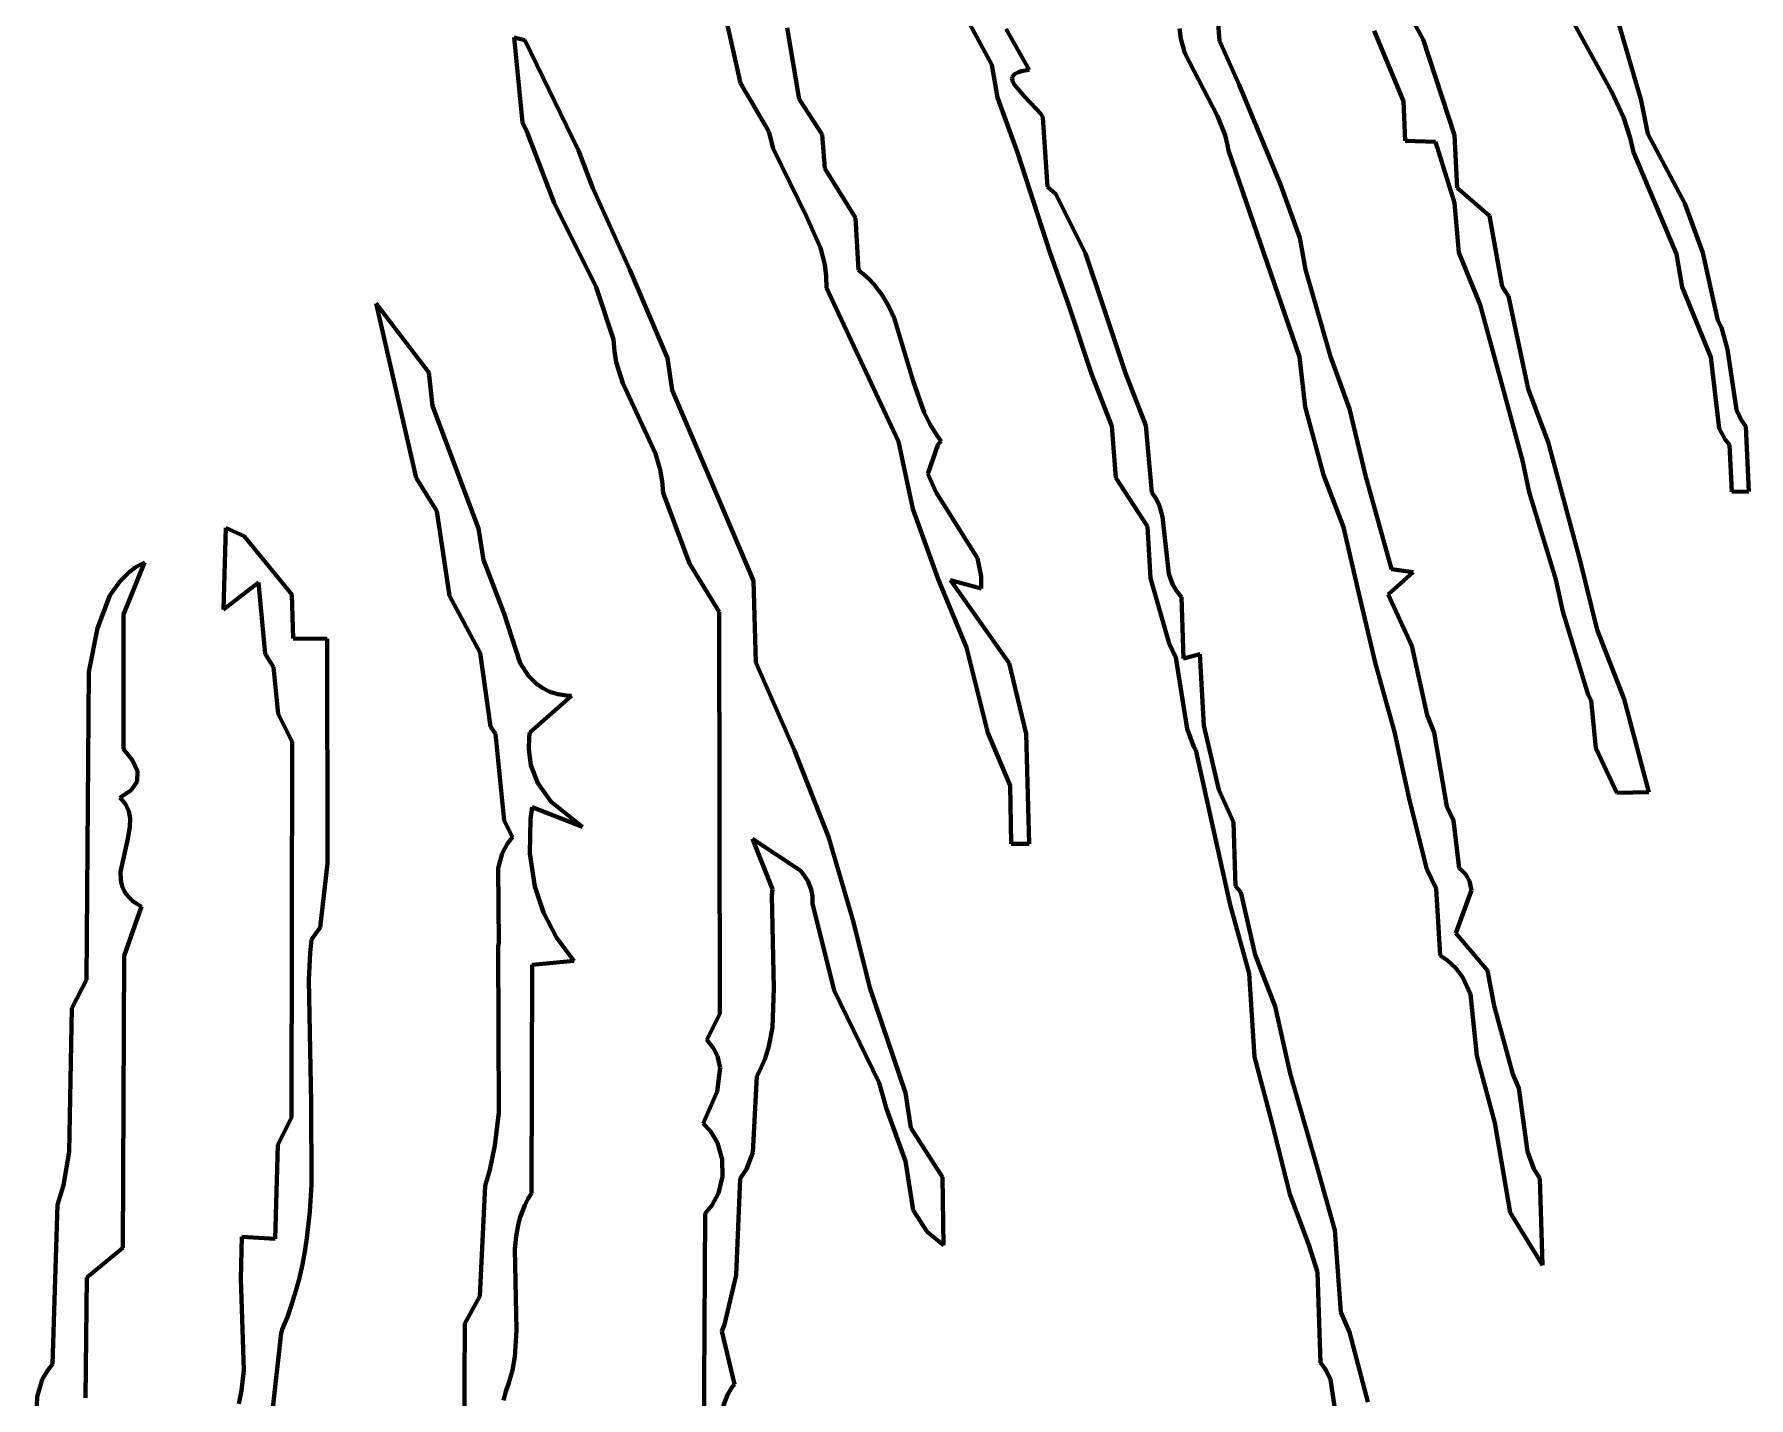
# Model space of a CAD drawing. Header units: millimetres. Extents: x 0 to 6.58, y 0 to 6.88.
# Drawn here: x 4.387 to 5.779, y 1.009 to 2.116 of the extents above; entities that cross this region are included whole.
import ezdxf

# ---------------------------------------------------------------- set-up
doc = ezdxf.new("R2010")
doc.units = ezdxf.units.MM
doc.layers.add('color#020202ff', color=7, linetype='CONTINUOUS', lineweight=100)
doc.layers.add('color#ffffffff', color=7, linetype='CONTINUOUS', lineweight=100)

msp = doc.modelspace()

# ---------------------------------------------------------------- linework, layer by layer
at = {"layer": 'color#020202ff'}
for p, q in [((5.1279, 2.1583), (5.1645, 2.0908)), ((5.6254, 2.1456), (5.6673, 2.0693)), ((4.9478, 2.1325), (4.9605, 2.076)), ((5.6915, 2.0619), (5.6708, 2.1326)), ((5.008, 2.0629), (4.9984, 2.1208)), ((5.1948, 2.0869), (5.1761, 2.1198)), ((5.3168, 2.1204), (5.3178, 2.1121)), ((5.3493, 2.1103), (5.3482, 2.1244)), ((5.4746, 2.1184), (5.4986, 2.0614)), ((5.5145, 2.1114), (5.5058, 2.1272)), ((4.7855, 2.1109), (4.7769, 2.113)), ((4.7769, 2.113), (4.7834, 2.0442)), ((4.8291, 2.0214), (4.7855, 2.1109)), ((5.3178, 2.1121), (5.3211, 2.1004)), ((5.3651, 2.0747), (5.3493, 2.1103)), ((5.5399, 2.0337), (5.5145, 2.1114)), ((5.1645, 2.0908), (5.169, 2.0644)), ((5.3211, 2.1004), (5.3476, 2.0492)), ((4.9605, 2.076), (4.9835, 2.0367)), ((5.1809, 2.08), (5.1812, 2.0812)), ((5.1813, 2.0775), (5.1809, 2.08)), ((5.1812, 2.0812), (5.1819, 2.0823)), ((5.1827, 2.0747), (5.1813, 2.0775)), ((5.1819, 2.0823), (5.1829, 2.0833)), ((5.191, 2.0653), (5.1827, 2.0747)), ((5.1829, 2.0833), (5.1844, 2.0842)), ((5.1844, 2.0842), (5.1862, 2.085)), ((5.1862, 2.085), (5.1886, 2.0858)), ((5.1886, 2.0858), (5.1914, 2.0864)), ((5.1914, 2.0864), (5.1948, 2.0869)), ((5.3986, 1.9938), (5.3651, 2.0747)), ((5.0267, 2.0342), (5.008, 2.0629)), ((5.169, 2.0644), (5.1853, 2.0198)), ((5.2045, 2.0509), (5.191, 2.0653)), ((5.4986, 2.0614), (5.5, 2.0293)), ((5.6673, 2.0693), (5.677, 2.0483)), ((5.6968, 2.0349), (5.6915, 2.0619)), ((5.2058, 2.048), (5.2045, 2.0509)), ((5.2097, 1.9918), (5.2058, 2.048)), ((5.3476, 2.0492), (5.3537, 2.0338)), ((5.677, 2.0483), (5.6826, 2.0317)), ((4.7834, 2.0442), (4.7871, 2.0368)), ((4.7871, 2.0368), (4.8091, 1.9788)), ((4.9835, 2.0367), (4.9871, 2.0229)), ((5.0288, 2.0066), (5.0267, 2.0342)), ((5.3537, 2.0338), (5.3558, 2.0256)), ((5.5421, 1.9909), (5.5399, 2.0337)), ((5.6826, 2.0317), (5.6852, 2.0201)), ((5.7269, 1.9784), (5.6968, 2.0349)), ((4.8407, 1.9908), (4.8291, 2.0214)), ((4.9871, 2.0229), (5.0141, 1.9677)), ((5.1853, 2.0198), (5.2117, 1.938)), ((5.3558, 2.0256), (5.3565, 2.0214)), ((5.3565, 2.0214), (5.414, 1.8539)), ((5.5, 2.0293), (5.5246, 2.0283)), ((5.5246, 2.0283), (5.5398, 1.9788)), ((5.6852, 2.0201), (5.72, 1.9372)), ((5.0539, 1.9666), (5.0288, 2.0066)), ((4.8706, 1.9244), (4.8407, 1.9908)), ((5.2163, 1.9858), (5.2097, 1.9918)), ((5.4143, 1.9503), (5.3986, 1.9938)), ((5.5682, 1.9683), (5.5421, 1.9909)), ((4.8091, 1.9788), (4.8433, 1.9103)), ((5.2405, 1.9378), (5.2163, 1.9858)), ((5.5398, 1.9788), (5.5435, 1.9386)), ((5.7415, 1.9382), (5.7269, 1.9784)), ((5.0141, 1.9677), (5.0253, 1.9422)), ((5.0561, 1.9242), (5.0539, 1.9666)), ((5.5787, 1.9109), (5.5682, 1.9683)), ((5.419, 1.9247), (5.4143, 1.9503)), ((5.0253, 1.9422), (5.0288, 1.9287)), ((5.2117, 1.938), (5.2266, 1.8962)), ((5.2545, 1.8958), (5.2405, 1.9378)), ((5.5435, 1.9386), (5.5608, 1.896)), ((5.72, 1.9372), (5.7247, 1.9105)), ((5.7537, 1.8833), (5.7415, 1.9382)), ((4.9011, 1.8527), (4.8706, 1.9244)), ((5.0288, 1.9287), (5.03, 1.9194)), ((5.0606, 1.9206), (5.0561, 1.9242)), ((5.0648, 1.9168), (5.0606, 1.9206)), ((5.4392, 1.8541), (5.419, 1.9247)), ((4.8433, 1.9103), (4.8575, 1.8679)), ((5.03, 1.9194), (5.0302, 1.9097)), ((5.0302, 1.9097), (5.0888, 1.785)), ((5.0686, 1.9128), (5.0648, 1.9168)), ((5.072, 1.9086), (5.0686, 1.9128)), ((5.0751, 1.9043), (5.072, 1.9086)), ((5.5837, 1.9032), (5.5787, 1.9109)), ((5.7247, 1.9105), (5.7479, 1.8536)), ((4.7075, 1.8411), (4.6648, 1.8972)), ((4.6648, 1.8972), (4.6973, 1.7557)), ((5.0806, 1.8952), (5.0751, 1.9043)), ((5.0851, 1.8856), (5.0806, 1.8952)), ((5.2266, 1.8962), (5.2456, 1.8393)), ((5.2729, 1.8405), (5.2545, 1.8958)), ((5.5608, 1.896), (5.5799, 1.8258)), ((5.5998, 1.8277), (5.5837, 1.9032)), ((5.1006, 1.834), (5.0851, 1.8856)), ((5.7565, 1.8777), (5.7537, 1.8833)), ((4.8575, 1.8679), (4.8581, 1.8585)), ((5.7615, 1.8599), (5.7565, 1.8777)), ((4.8581, 1.8585), (4.8596, 1.8495)), ((4.9051, 1.8267), (4.9011, 1.8527)), ((5.414, 1.8539), (5.4187, 1.8133)), ((5.4548, 1.8116), (5.4392, 1.8541)), ((5.7479, 1.8536), (5.7546, 1.7955)), ((5.7687, 1.8109), (5.7615, 1.8599)), ((4.7105, 1.8139), (4.7075, 1.8411)), ((4.8596, 1.8495), (4.865, 1.8324)), ((5.2456, 1.8393), (5.2618, 1.7976)), ((5.2893, 1.798), (5.2729, 1.8405)), ((4.865, 1.8324), (4.8914, 1.7753)), ((4.9353, 1.7558), (4.9051, 1.8267)), ((5.1095, 1.8086), (5.1006, 1.834)), ((5.5799, 1.8258), (5.595, 1.7696)), ((5.616, 1.7845), (5.5998, 1.8277)), ((4.7266, 1.7707), (4.7105, 1.8139)), ((5.4187, 1.8133), (5.4337, 1.7581)), ((5.4678, 1.7574), (5.4548, 1.8116)), ((5.7727, 1.8026), (5.7687, 1.8109)), ((5.1143, 1.7989), (5.1095, 1.8086)), ((5.12, 1.7898), (5.1143, 1.7989)), ((5.2618, 1.7976), (5.265, 1.7555)), ((5.2944, 1.7437), (5.2893, 1.798)), ((5.7546, 1.7955), (5.7596, 1.7866)), ((5.7763, 1.7973), (5.7727, 1.8026)), ((5.7787, 1.7446), (5.7763, 1.7973)), ((5.0888, 1.785), (5.1003, 1.7304)), ((5.1125, 1.7587), (5.121, 1.7828)), ((5.1234, 1.7854), (5.12, 1.7898)), ((5.121, 1.7828), (5.1234, 1.7854)), ((5.6418, 1.6881), (5.616, 1.7845)), ((5.7596, 1.7866), (5.763, 1.7824)), ((5.763, 1.7824), (5.765, 1.7441)), ((4.7477, 1.7145), (4.7266, 1.7707)), ((4.8914, 1.7753), (4.8953, 1.7622)), ((5.595, 1.7696), (5.6004, 1.7439)), ((4.6973, 1.7557), (4.7141, 1.7284)), ((4.8953, 1.7622), (4.8969, 1.753)), ((4.9709, 1.672), (4.9353, 1.7558)), ((5.1192, 1.7438), (5.1125, 1.7587)), ((5.265, 1.7555), (5.2907, 1.7161)), ((5.4337, 1.7581), (5.4498, 1.7154)), ((5.4889, 1.6814), (5.4678, 1.7574)), ((4.8969, 1.753), (4.8976, 1.7434)), ((4.8976, 1.7434), (4.9191, 1.6859)), ((5.1528, 1.6903), (5.1192, 1.7438)), ((5.2979, 1.7384), (5.2944, 1.7437)), ((5.6004, 1.7439), (5.6221, 1.673)), ((5.765, 1.7441), (5.7787, 1.7446)), ((4.7141, 1.7284), (4.7242, 1.6597)), ((5.1003, 1.7304), (5.1208, 1.6734)), ((5.3005, 1.7328), (5.2979, 1.7384)), ((5.303, 1.724), (5.3005, 1.7328)), ((4.5427, 1.7149), (4.541, 1.6488)), ((4.5577, 1.7081), (4.5427, 1.7149)), ((4.7518, 1.6889), (4.7477, 1.7145)), ((5.2907, 1.7161), (5.2932, 1.674)), ((5.3081, 1.6777), (5.303, 1.724)), ((5.4498, 1.7154), (5.4622, 1.6617)), ((4.5964, 1.6608), (4.5577, 1.7081)), ((4.4597, 1.6446), (4.4768, 1.6869)), ((4.4768, 1.6869), (4.4701, 1.6832)), ((4.7685, 1.646), (4.7518, 1.6889)), ((4.9191, 1.6859), (4.9432, 1.6467)), ((5.1558, 1.6754), (5.1528, 1.6903)), ((5.6558, 1.6323), (5.6418, 1.6881)), ((4.4567, 1.6715), (4.4487, 1.66)), ((4.4642, 1.6789), (4.4567, 1.6715)), ((4.4701, 1.6832), (4.4642, 1.6789)), ((4.541, 1.6488), (4.5693, 1.6707)), ((4.5693, 1.6707), (4.5746, 1.6126)), ((4.9729, 1.6057), (4.9709, 1.672)), ((5.1208, 1.6734), (5.1439, 1.6179)), ((5.1785, 1.6052), (5.131, 1.6724)), ((5.131, 1.6724), (5.1557, 1.6657)), ((5.1557, 1.6657), (5.1558, 1.6754)), ((5.2932, 1.674), (5.3084, 1.621)), ((5.3111, 1.6692), (5.3081, 1.6777)), ((5.486, 1.6609), (5.5065, 1.6791)), ((5.5065, 1.6791), (5.4889, 1.6814)), ((5.6221, 1.673), (5.6279, 1.6471)), ((4.4487, 1.66), (4.4386, 1.6334)), ((4.5975, 1.625), (4.5964, 1.6608)), ((4.7242, 1.6597), (4.7492, 1.6134)), ((5.3142, 1.6638), (5.3111, 1.6692)), ((5.3183, 1.6587), (5.3142, 1.6638)), ((5.32, 1.609), (5.3183, 1.6587)), ((5.4622, 1.6617), (5.4759, 1.6047)), ((5.5054, 1.6192), (5.486, 1.6609)), ((4.4596, 1.5353), (4.4597, 1.6446)), ((4.7816, 1.6051), (4.7685, 1.646)), ((4.9432, 1.6467), (4.9438, 1.3205)), ((5.6279, 1.6471), (5.6483, 1.5795)), ((4.4386, 1.6334), (4.4316, 1.598)), ((5.6777, 1.5758), (5.6558, 1.6323)), ((4.6251, 1.6249), (4.5975, 1.625)), ((4.6253, 1.4448), (4.6251, 1.6249)), ((5.1439, 1.6179), (5.1613, 1.5486)), ((5.3084, 1.621), (5.3137, 1.6097)), ((5.5177, 1.563), (5.5054, 1.6192)), ((4.5746, 1.6126), (4.5814, 1.6019)), ((4.5814, 1.6019), (4.5853, 1.5641)), ((4.7492, 1.6134), (4.7575, 1.5538)), ((4.7884, 1.5947), (4.7816, 1.6051)), ((5.0044, 1.5343), (4.9729, 1.6057)), ((5.1923, 1.5476), (5.1785, 1.6052)), ((5.3137, 1.6097), (5.323, 1.5517)), ((5.3333, 1.6125), (5.32, 1.609)), ((5.3366, 1.5544), (5.3333, 1.6125)), ((5.4759, 1.6047), (5.4911, 1.5494)), ((4.4316, 1.598), (4.4296, 1.3479)), ((4.7949, 1.5882), (4.7884, 1.5947)), ((4.7999, 1.5847), (4.7949, 1.5882)), ((4.7895, 1.5489), (4.8232, 1.5786)), ((4.8056, 1.5819), (4.7999, 1.5847)), ((4.8121, 1.5799), (4.8056, 1.5819)), ((4.8193, 1.5788), (4.8121, 1.5799)), ((4.8232, 1.5786), (4.8193, 1.5788)), ((5.6483, 1.5795), (5.6509, 1.5749)), ((5.6509, 1.5749), (5.6546, 1.536)), ((5.6976, 1.5003), (5.6777, 1.5758)), ((4.5853, 1.5641), (4.5966, 1.5412)), ((5.5233, 1.5488), (5.5177, 1.563)), ((4.7575, 1.5538), (4.7615, 1.5477)), ((4.7615, 1.5477), (4.7687, 1.4773)), ((4.7886, 1.535), (4.789, 1.5453)), ((4.789, 1.5453), (4.7895, 1.5489)), ((5.1613, 1.5486), (5.1794, 1.5058)), ((5.1947, 1.4583), (5.1923, 1.5476)), ((5.323, 1.5517), (5.3285, 1.5373)), ((5.3488, 1.5024), (5.3366, 1.5544)), ((5.4911, 1.5494), (5.5034, 1.4938)), ((5.5336, 1.4887), (5.5233, 1.5488)), ((4.4667, 1.5267), (4.4596, 1.5353)), ((4.5966, 1.5412), (4.596, 1.2362)), ((4.7903, 1.5222), (4.7886, 1.535)), ((5.032, 1.4641), (5.0044, 1.5343)), ((5.3285, 1.5373), (5.33, 1.5345)), ((5.33, 1.5345), (5.3455, 1.4648)), ((5.6546, 1.536), (5.6718, 1.4997)), ((4.471, 1.5173), (4.4667, 1.5267)), ((4.4708, 1.509), (4.471, 1.5173)), ((4.7959, 1.5078), (4.7903, 1.5222)), ((4.466, 1.5019), (4.4708, 1.509)), ((4.8067, 1.4926), (4.7959, 1.5078)), ((5.1794, 1.5058), (5.18, 1.4584)), ((4.4567, 1.4959), (4.466, 1.5019)), ((4.4593, 1.4933), (4.4567, 1.4959)), ((4.4613, 1.4907), (4.4593, 1.4933)), ((4.4628, 1.4879), (4.4613, 1.4907)), ((4.8323, 1.4721), (4.8067, 1.4926)), ((5.3607, 1.4761), (5.3488, 1.5024)), ((5.5034, 1.4938), (5.5175, 1.4379)), ((5.6718, 1.4997), (5.6976, 1.5003)), ((4.464, 1.485), (4.4628, 1.4879)), ((4.4647, 1.482), (4.464, 1.485)), ((4.4651, 1.479), (4.4647, 1.482)), ((4.4649, 1.4726), (4.4651, 1.479)), ((4.7687, 1.4773), (4.7754, 1.4639)), ((4.7895, 1.4507), (4.7901, 1.4787)), ((4.7901, 1.4787), (4.7913, 1.4883)), ((4.7913, 1.4883), (4.8323, 1.4721)), ((5.3623, 1.424), (5.3607, 1.4761)), ((5.539, 1.4775), (5.5336, 1.4887)), ((5.5438, 1.4386), (5.539, 1.4775)), ((4.4574, 1.4357), (4.4632, 1.4626)), ((4.4632, 1.4626), (4.4649, 1.4726)), ((4.7754, 1.4639), (4.7714, 1.4588)), ((4.9865, 1.4215), (4.9702, 1.4624)), ((4.9702, 1.4624), (5.0093, 1.4365)), ((5.0521, 1.3949), (5.032, 1.4641)), ((5.3455, 1.4648), (5.3579, 1.4089)), ((4.7671, 1.4506), (4.7639, 1.4388)), ((4.7714, 1.4588), (4.7671, 1.4506)), ((4.7935, 1.4239), (4.7895, 1.4507)), ((5.18, 1.4584), (5.1947, 1.4583)), ((4.4576, 1.4293), (4.4574, 1.4357)), ((4.6193, 1.3904), (4.6252, 1.4425)), ((4.6252, 1.4425), (4.6253, 1.4448)), ((4.7639, 1.4388), (4.7642, 1.3784)), ((5.0093, 1.4365), (5.0152, 1.4285)), ((5.5175, 1.4379), (5.5251, 1.4222)), ((5.5458, 1.4369), (5.5438, 1.4386)), ((5.549, 1.4334), (5.5458, 1.4369)), ((5.5521, 1.4281), (5.549, 1.4334)), ((4.4581, 1.4262), (4.4576, 1.4293)), ((4.459, 1.4232), (4.4581, 1.4262)), ((4.4603, 1.4203), (4.459, 1.4232)), ((4.462, 1.4175), (4.4603, 1.4203)), ((4.8006, 1.4027), (4.7935, 1.4239)), ((4.9859, 1.4164), (4.9865, 1.4215)), ((5.0152, 1.4285), (5.0179, 1.4214)), ((5.0179, 1.4214), (5.0188, 1.416)), ((5.3665, 1.4193), (5.3623, 1.424)), ((5.3781, 1.3682), (5.3665, 1.4193)), ((5.5251, 1.4222), (5.5282, 1.3679)), ((5.5411, 1.3858), (5.5537, 1.4209)), ((5.5537, 1.4209), (5.5521, 1.4281)), ((4.4603, 1.3675), (4.4744, 1.4075)), ((4.4643, 1.4148), (4.462, 1.4175)), ((4.4671, 1.4122), (4.4643, 1.4148)), ((4.4704, 1.4098), (4.4671, 1.4122)), ((4.4744, 1.4075), (4.4704, 1.4098)), ((4.9876, 1.3412), (4.9859, 1.4164)), ((5.0188, 1.416), (5.0189, 1.41)), ((5.0189, 1.41), (5.0366, 1.3393)), ((5.3579, 1.4089), (5.3734, 1.3532)), ((4.8111, 1.3825), (4.8006, 1.4027)), ((5.0653, 1.3415), (5.0521, 1.3949)), ((4.6113, 1.3699), (4.6123, 1.3808)), ((4.6123, 1.3808), (4.6193, 1.3904)), ((4.7642, 1.3784), (4.7639, 1.3754)), ((4.8253, 1.3634), (4.8111, 1.3825)), ((5.5667, 1.3557), (5.5411, 1.3858)), ((4.4592, 1.1303), (4.4603, 1.3675)), ((4.6102, 1.348), (4.6113, 1.3699)), ((4.7639, 1.3754), (4.7642, 1.2402)), ((5.3943, 1.3264), (5.3781, 1.3682)), ((5.5282, 1.3679), (5.534, 1.364)), ((5.534, 1.364), (5.5411, 1.3574)), ((4.7907, 1.1748), (4.7914, 1.3603)), ((4.7914, 1.3603), (4.8253, 1.3634)), ((5.3734, 1.3532), (5.3776, 1.2856)), ((5.5411, 1.3574), (5.5466, 1.35)), ((5.5466, 1.35), (5.5528, 1.3363)), ((5.5721, 1.3269), (5.5667, 1.3557)), ((4.4296, 1.3479), (4.4179, 1.325)), ((4.6119, 1.2482), (4.6102, 1.348)), ((4.9863, 1.3094), (4.9876, 1.3412)), ((5.0366, 1.3393), (5.0729, 1.2644)), ((5.0943, 1.2563), (5.0653, 1.3415)), ((5.5528, 1.3363), (5.558, 1.2862)), ((4.4179, 1.325), (4.4156, 1.2085)), ((5.4066, 1.272), (5.3943, 1.3264)), ((5.5873, 1.2713), (5.5721, 1.3269)), ((4.9438, 1.3205), (4.9331, 1.2993)), ((4.9834, 1.2941), (4.9863, 1.3094)), ((4.9331, 1.2993), (4.9384, 1.2928)), ((4.9804, 1.2841), (4.9834, 1.2941)), ((4.9384, 1.2928), (4.9418, 1.286)), ((4.9418, 1.286), (4.9439, 1.2766)), ((4.9762, 1.2744), (4.9804, 1.2841)), ((5.3776, 1.2856), (5.392, 1.2313)), ((5.558, 1.2862), (5.5726, 1.2318)), ((4.9439, 1.2766), (4.9414, 1.2574)), ((4.9706, 1.2078), (4.9736, 1.2697)), ((4.9736, 1.2697), (4.9762, 1.2744)), ((5.4271, 1.2004), (5.4066, 1.272)), ((5.5921, 1.2601), (5.5873, 1.2713)), ((4.9414, 1.2574), (4.9302, 1.2315)), ((5.0729, 1.2644), (5.079, 1.2434)), ((5.0988, 1.2278), (5.0943, 1.2563)), ((5.5993, 1.2087), (5.5921, 1.2601)), ((4.6123, 1.1819), (4.6119, 1.2482)), ((4.7642, 1.2402), (4.7612, 1.2135)), ((5.079, 1.2434), (5.0945, 1.2009)), ((4.596, 1.2362), (4.5849, 1.2141)), ((4.9302, 1.2315), (4.9361, 1.2252)), ((4.9361, 1.2252), (4.9419, 1.2156)), ((5.1245, 1.1877), (5.0988, 1.2278)), ((5.392, 1.2313), (5.4064, 1.174)), ((5.5726, 1.2318), (5.585, 1.1591)), ((4.5849, 1.2141), (4.5829, 1.1377)), ((4.7612, 1.2135), (4.757, 1.1938)), ((4.9419, 1.2156), (4.9457, 1.2022)), ((4.4156, 1.2085), (4.411, 1.1813)), ((4.9457, 1.2022), (4.9459, 1.1883)), ((4.9653, 1.1942), (4.9706, 1.2078)), ((5.0945, 1.2009), (5.1007, 1.1611)), ((5.4427, 1.1447), (5.4271, 1.2004)), ((5.6042, 1.1945), (5.5993, 1.2087)), ((4.757, 1.1938), (4.7532, 1.1807)), ((4.9459, 1.1883), (4.9425, 1.1748)), ((4.9569, 1.1082), (4.9601, 1.1866)), ((4.9601, 1.1866), (4.9653, 1.1942)), ((5.1251, 1.1327), (5.1245, 1.1877)), ((5.6093, 1.1866), (5.6042, 1.1945)), ((5.6113, 1.1163), (5.6093, 1.1866)), ((4.411, 1.1813), (4.4061, 1.1653)), ((4.6109, 1.16), (4.6123, 1.1819)), ((4.7532, 1.1807), (4.7489, 1.0913)), ((4.7855, 1.1652), (4.7879, 1.17)), ((4.7879, 1.17), (4.7907, 1.1748)), ((4.9425, 1.1748), (4.9371, 1.1649)), ((5.4064, 1.174), (5.4217, 1.1328)), ((4.4061, 1.1653), (4.4021, 1.0359)), ((4.6086, 1.1383), (4.6109, 1.16)), ((4.7803, 1.1503), (4.7817, 1.1554)), ((4.7817, 1.1554), (4.7835, 1.1603)), ((4.7835, 1.1603), (4.7855, 1.1652)), ((4.9317, 1.1583), (4.9294, 0.7721)), ((4.9371, 1.1649), (4.9317, 1.1583)), ((5.1007, 1.1611), (5.112, 1.1435)), ((5.585, 1.1591), (5.6113, 1.1163)), ((4.7783, 1.14), (4.7803, 1.1503)), ((5.112, 1.1435), (5.1251, 1.1327)), ((5.4477, 1.0782), (5.4427, 1.1447)), ((4.4299, 1.1063), (4.4592, 1.1303)), ((4.5558, 1.1393), (4.555, 1.1056)), ((4.5829, 1.1377), (4.5558, 1.1393)), ((4.6049, 1.1168), (4.6069, 1.1275)), ((4.6069, 1.1275), (4.6086, 1.1383)), ((4.7772, 1.1294), (4.7783, 1.14)), ((4.7786, 1.0636), (4.7772, 1.1294)), ((5.4217, 1.1328), (5.4287, 1.1106)), ((4.6025, 1.1062), (4.6049, 1.1168)), ((4.429, 1.0087), (4.4299, 1.1063)), ((4.555, 1.1056), (4.5574, 1.0312)), ((4.5997, 1.0955), (4.6025, 1.1062)), ((4.9474, 1.0681), (4.9569, 1.1082)), ((5.4287, 1.1106), (5.4313, 1.0371)), ((4.5964, 1.085), (4.5997, 1.0955)), ((4.7489, 1.0913), (4.7367, 1.0691)), ((4.5885, 1.0641), (4.5927, 1.0745)), ((4.5927, 1.0745), (4.5964, 1.085)), ((5.4546, 1.062), (5.4477, 1.0782)), ((4.581, 1.0004), (4.5877, 1.0612)), ((4.5877, 1.0612), (4.5885, 1.0641)), ((4.7367, 1.0691), (4.7356, 0.8342)), ((4.7773, 1.0419), (4.7786, 1.0636)), ((4.9454, 1.0629), (4.9474, 1.0681)), ((4.9556, 1.0198), (4.9454, 1.0629)), ((5.4697, 1.0055), (5.4546, 1.062)), ((4.3982, 1.0311), (4.3937, 1.0234)), ((4.4021, 1.0359), (4.3982, 1.0311)), ((4.5574, 1.0312), (4.5555, 1.0146)), ((4.7725, 1.0208), (4.7755, 1.0312)), ((4.7755, 1.0312), (4.7773, 1.0419)), ((5.4313, 1.0371), (5.4351, 1.0318)), ((5.4351, 1.0318), (5.4393, 1.0234)), ((4.3937, 1.0234), (4.3896, 1.0095)), ((4.7701, 1.0138), (4.7725, 1.0208)), ((4.95, 1.011), (4.9535, 1.0169)), ((4.9535, 1.0169), (4.9556, 1.0198)), ((5.4393, 1.0234), (5.4459, 0.9797)), ((4.3896, 1.0095), (4.3873, 0.9524)), ((4.5555, 1.0146), (4.5533, 1.0038)), ((4.7681, 1.0067), (4.7701, 1.0138)), ((4.9463, 1.0018), (4.95, 1.011))]:
    msp.add_line(p, q, dxfattribs=at)
at = {"layer": 'color#ffffffff'}
for p, q in [((5.1645, 2.0908), (5.1279, 2.1583)), ((5.6673, 2.0693), (5.6254, 2.1456)), ((4.9605, 2.076), (4.9478, 2.1325)), ((5.6708, 2.1326), (5.6915, 2.0619)), ((4.9984, 2.1208), (5.008, 2.0629)), ((5.1761, 2.1198), (5.1948, 2.0869)), ((5.3178, 2.1121), (5.3168, 2.1204)), ((5.3482, 2.1244), (5.3493, 2.1103)), ((5.4986, 2.0614), (5.4746, 2.1184)), ((5.5058, 2.1272), (5.5145, 2.1114)), ((4.7834, 2.0442), (4.7769, 2.113)), ((4.7769, 2.113), (4.7855, 2.1109)), ((4.7855, 2.1109), (4.8291, 2.0214)), ((5.3211, 2.1004), (5.3178, 2.1121)), ((5.3493, 2.1103), (5.3651, 2.0747)), ((5.5145, 2.1114), (5.5399, 2.0337)), ((5.169, 2.0644), (5.1645, 2.0908)), ((5.3476, 2.0492), (5.3211, 2.1004)), ((4.9835, 2.0367), (4.9605, 2.076)), ((5.1812, 2.0812), (5.1809, 2.08)), ((5.1809, 2.08), (5.1813, 2.0775)), ((5.1819, 2.0823), (5.1812, 2.0812)), ((5.1813, 2.0775), (5.1827, 2.0747)), ((5.1829, 2.0833), (5.1819, 2.0823)), ((5.1827, 2.0747), (5.191, 2.0653)), ((5.1844, 2.0842), (5.1829, 2.0833)), ((5.1862, 2.085), (5.1844, 2.0842)), ((5.1886, 2.0858), (5.1862, 2.085)), ((5.1914, 2.0864), (5.1886, 2.0858)), ((5.1948, 2.0869), (5.1914, 2.0864)), ((5.3651, 2.0747), (5.3986, 1.9938)), ((5.008, 2.0629), (5.0267, 2.0342)), ((5.1853, 2.0198), (5.169, 2.0644)), ((5.191, 2.0653), (5.2045, 2.0509)), ((5.5, 2.0293), (5.4986, 2.0614)), ((5.677, 2.0483), (5.6673, 2.0693)), ((5.6915, 2.0619), (5.6968, 2.0349)), ((5.2045, 2.0509), (5.2058, 2.048)), ((5.2058, 2.048), (5.2097, 1.9918)), ((5.3537, 2.0338), (5.3476, 2.0492)), ((5.6826, 2.0317), (5.677, 2.0483)), ((4.7871, 2.0368), (4.7834, 2.0442)), ((4.8091, 1.9788), (4.7871, 2.0368)), ((4.9871, 2.0229), (4.9835, 2.0367)), ((5.0267, 2.0342), (5.0288, 2.0066)), ((5.3558, 2.0256), (5.3537, 2.0338)), ((5.5399, 2.0337), (5.5421, 1.9909)), ((5.6852, 2.0201), (5.6826, 2.0317)), ((5.6968, 2.0349), (5.7269, 1.9784)), ((4.8291, 2.0214), (4.8407, 1.9908)), ((5.0141, 1.9677), (4.9871, 2.0229)), ((5.2117, 1.938), (5.1853, 2.0198)), ((5.3565, 2.0214), (5.3558, 2.0256)), ((5.414, 1.8539), (5.3565, 2.0214)), ((5.5246, 2.0283), (5.5, 2.0293)), ((5.5398, 1.9788), (5.5246, 2.0283)), ((5.72, 1.9372), (5.6852, 2.0201)), ((5.0288, 2.0066), (5.0539, 1.9666)), ((4.8407, 1.9908), (4.8706, 1.9244)), ((5.2097, 1.9918), (5.2163, 1.9858)), ((5.3986, 1.9938), (5.4143, 1.9503)), ((5.5421, 1.9909), (5.5682, 1.9683)), ((4.8433, 1.9103), (4.8091, 1.9788)), ((5.2163, 1.9858), (5.2405, 1.9378)), ((5.5435, 1.9386), (5.5398, 1.9788)), ((5.7269, 1.9784), (5.7415, 1.9382)), ((5.0253, 1.9422), (5.0141, 1.9677)), ((5.0539, 1.9666), (5.0561, 1.9242)), ((5.5682, 1.9683), (5.5787, 1.9109)), ((5.4143, 1.9503), (5.419, 1.9247)), ((5.0288, 1.9287), (5.0253, 1.9422)), ((5.2266, 1.8962), (5.2117, 1.938)), ((5.2405, 1.9378), (5.2545, 1.8958)), ((5.5608, 1.896), (5.5435, 1.9386)), ((5.7247, 1.9105), (5.72, 1.9372)), ((5.7415, 1.9382), (5.7537, 1.8833)), ((4.8706, 1.9244), (4.9011, 1.8527)), ((5.03, 1.9194), (5.0288, 1.9287)), ((5.0561, 1.9242), (5.0606, 1.9206)), ((5.0606, 1.9206), (5.0648, 1.9168)), ((5.419, 1.9247), (5.4392, 1.8541)), ((4.8575, 1.8679), (4.8433, 1.9103)), ((5.0302, 1.9097), (5.03, 1.9194)), ((5.0888, 1.785), (5.0302, 1.9097)), ((5.0648, 1.9168), (5.0686, 1.9128)), ((5.0686, 1.9128), (5.072, 1.9086)), ((5.072, 1.9086), (5.0751, 1.9043)), ((5.5787, 1.9109), (5.5837, 1.9032)), ((5.7479, 1.8536), (5.7247, 1.9105)), ((4.6973, 1.7557), (4.6648, 1.8972)), ((4.6648, 1.8972), (4.7075, 1.8411)), ((5.0751, 1.9043), (5.0806, 1.8952)), ((5.0806, 1.8952), (5.0851, 1.8856)), ((5.2456, 1.8393), (5.2266, 1.8962)), ((5.2545, 1.8958), (5.2729, 1.8405)), ((5.5799, 1.8258), (5.5608, 1.896)), ((5.5837, 1.9032), (5.5998, 1.8277)), ((5.0851, 1.8856), (5.1006, 1.834)), ((5.7537, 1.8833), (5.7565, 1.8777)), ((4.8581, 1.8585), (4.8575, 1.8679)), ((5.7565, 1.8777), (5.7615, 1.8599)), ((4.8596, 1.8495), (4.8581, 1.8585)), ((4.9011, 1.8527), (4.9051, 1.8267)), ((5.4187, 1.8133), (5.414, 1.8539)), ((5.4392, 1.8541), (5.4548, 1.8116)), ((5.7546, 1.7955), (5.7479, 1.8536)), ((5.7615, 1.8599), (5.7687, 1.8109)), ((4.7075, 1.8411), (4.7105, 1.8139)), ((4.865, 1.8324), (4.8596, 1.8495)), ((5.2618, 1.7976), (5.2456, 1.8393)), ((5.2729, 1.8405), (5.2893, 1.798)), ((4.8914, 1.7753), (4.865, 1.8324)), ((4.9051, 1.8267), (4.9353, 1.7558)), ((5.1006, 1.834), (5.1095, 1.8086)), ((5.595, 1.7696), (5.5799, 1.8258)), ((5.5998, 1.8277), (5.616, 1.7845)), ((4.7105, 1.8139), (4.7266, 1.7707)), ((5.4337, 1.7581), (5.4187, 1.8133)), ((5.4548, 1.8116), (5.4678, 1.7574)), ((5.7687, 1.8109), (5.7727, 1.8026)), ((5.1095, 1.8086), (5.1143, 1.7989)), ((5.1143, 1.7989), (5.12, 1.7898)), ((5.265, 1.7555), (5.2618, 1.7976)), ((5.2893, 1.798), (5.2944, 1.7437)), ((5.7596, 1.7866), (5.7546, 1.7955)), ((5.7727, 1.8026), (5.7763, 1.7973)), ((5.7763, 1.7973), (5.7787, 1.7446)), ((5.1003, 1.7304), (5.0888, 1.785)), ((5.121, 1.7828), (5.1125, 1.7587)), ((5.12, 1.7898), (5.1234, 1.7854)), ((5.1234, 1.7854), (5.121, 1.7828)), ((5.616, 1.7845), (5.6418, 1.6881)), ((5.763, 1.7824), (5.7596, 1.7866)), ((5.765, 1.7441), (5.763, 1.7824)), ((4.7266, 1.7707), (4.7477, 1.7145)), ((4.8953, 1.7622), (4.8914, 1.7753)), ((5.6004, 1.7439), (5.595, 1.7696)), ((4.7141, 1.7284), (4.6973, 1.7557)), ((4.8969, 1.753), (4.8953, 1.7622)), ((4.9353, 1.7558), (4.9709, 1.672)), ((5.1125, 1.7587), (5.1192, 1.7438)), ((5.2907, 1.7161), (5.265, 1.7555)), ((5.4498, 1.7154), (5.4337, 1.7581)), ((5.4678, 1.7574), (5.4889, 1.6814)), ((4.8976, 1.7434), (4.8969, 1.753)), ((4.9191, 1.6859), (4.8976, 1.7434)), ((5.1192, 1.7438), (5.1528, 1.6903)), ((5.2944, 1.7437), (5.2979, 1.7384)), ((5.6221, 1.673), (5.6004, 1.7439)), ((5.7787, 1.7446), (5.765, 1.7441)), ((4.7242, 1.6597), (4.7141, 1.7284)), ((5.1208, 1.6734), (5.1003, 1.7304)), ((5.2979, 1.7384), (5.3005, 1.7328)), ((5.3005, 1.7328), (5.303, 1.724)), ((4.541, 1.6488), (4.5427, 1.7149)), ((4.5427, 1.7149), (4.5577, 1.7081)), ((4.7477, 1.7145), (4.7518, 1.6889)), ((5.2932, 1.674), (5.2907, 1.7161)), ((5.303, 1.724), (5.3081, 1.6777)), ((5.4622, 1.6617), (5.4498, 1.7154)), ((4.5577, 1.7081), (4.5964, 1.6608)), ((4.4768, 1.6869), (4.4597, 1.6446)), ((4.4701, 1.6832), (4.4768, 1.6869)), ((4.7518, 1.6889), (4.7685, 1.646)), ((4.9432, 1.6467), (4.9191, 1.6859)), ((5.1528, 1.6903), (5.1558, 1.6754)), ((5.6418, 1.6881), (5.6558, 1.6323)), ((4.4487, 1.66), (4.4567, 1.6715)), ((4.4567, 1.6715), (4.4642, 1.6789)), ((4.4642, 1.6789), (4.4701, 1.6832)), ((4.5693, 1.6707), (4.541, 1.6488)), ((4.5746, 1.6126), (4.5693, 1.6707)), ((4.9709, 1.672), (4.9729, 1.6057)), ((5.1439, 1.6179), (5.1208, 1.6734)), ((5.1557, 1.6657), (5.131, 1.6724)), ((5.131, 1.6724), (5.1785, 1.6052)), ((5.1558, 1.6754), (5.1557, 1.6657)), ((5.3084, 1.621), (5.2932, 1.674)), ((5.3081, 1.6777), (5.3111, 1.6692)), ((5.5065, 1.6791), (5.486, 1.6609)), ((5.4889, 1.6814), (5.5065, 1.6791)), ((5.6279, 1.6471), (5.6221, 1.673)), ((4.4386, 1.6334), (4.4487, 1.66)), ((4.5964, 1.6608), (4.5975, 1.625)), ((4.7492, 1.6134), (4.7242, 1.6597)), ((5.3111, 1.6692), (5.3142, 1.6638)), ((5.3142, 1.6638), (5.3183, 1.6587)), ((5.3183, 1.6587), (5.32, 1.609)), ((5.4759, 1.6047), (5.4622, 1.6617)), ((5.486, 1.6609), (5.5054, 1.6192)), ((4.4597, 1.6446), (4.4596, 1.5353)), ((4.7685, 1.646), (4.7816, 1.6051)), ((4.9438, 1.3205), (4.9432, 1.6467)), ((5.6483, 1.5795), (5.6279, 1.6471)), ((4.4316, 1.598), (4.4386, 1.6334)), ((5.6558, 1.6323), (5.6777, 1.5758)), ((4.5975, 1.625), (4.6251, 1.6249)), ((4.6251, 1.6249), (4.6253, 1.4448)), ((5.1613, 1.5486), (5.1439, 1.6179)), ((5.3137, 1.6097), (5.3084, 1.621)), ((5.5054, 1.6192), (5.5177, 1.563)), ((4.5814, 1.6019), (4.5746, 1.6126)), ((4.5853, 1.5641), (4.5814, 1.6019)), ((4.7575, 1.5538), (4.7492, 1.6134)), ((4.7816, 1.6051), (4.7884, 1.5947)), ((4.9729, 1.6057), (5.0044, 1.5343)), ((5.1785, 1.6052), (5.1923, 1.5476)), ((5.323, 1.5517), (5.3137, 1.6097)), ((5.32, 1.609), (5.3333, 1.6125)), ((5.3333, 1.6125), (5.3366, 1.5544)), ((5.4911, 1.5494), (5.4759, 1.6047)), ((4.4296, 1.3479), (4.4316, 1.598)), ((4.7884, 1.5947), (4.7949, 1.5882)), ((4.7949, 1.5882), (4.7999, 1.5847)), ((4.8232, 1.5786), (4.7895, 1.5489)), ((4.7999, 1.5847), (4.8056, 1.5819)), ((4.8056, 1.5819), (4.8121, 1.5799)), ((4.8121, 1.5799), (4.8193, 1.5788)), ((4.8193, 1.5788), (4.8232, 1.5786)), ((5.6509, 1.5749), (5.6483, 1.5795)), ((5.6546, 1.536), (5.6509, 1.5749)), ((5.6777, 1.5758), (5.6976, 1.5003)), ((4.5966, 1.5412), (4.5853, 1.5641)), ((5.5177, 1.563), (5.5233, 1.5488)), ((4.7615, 1.5477), (4.7575, 1.5538)), ((4.7687, 1.4773), (4.7615, 1.5477)), ((4.789, 1.5453), (4.7886, 1.535)), ((4.7895, 1.5489), (4.789, 1.5453)), ((5.1794, 1.5058), (5.1613, 1.5486)), ((5.1923, 1.5476), (5.1947, 1.4583)), ((5.3285, 1.5373), (5.323, 1.5517)), ((5.3366, 1.5544), (5.3488, 1.5024)), ((5.5034, 1.4938), (5.4911, 1.5494)), ((5.5233, 1.5488), (5.5336, 1.4887)), ((4.4596, 1.5353), (4.4667, 1.5267)), ((4.596, 1.2362), (4.5966, 1.5412)), ((4.7886, 1.535), (4.7903, 1.5222)), ((5.0044, 1.5343), (5.032, 1.4641)), ((5.33, 1.5345), (5.3285, 1.5373)), ((5.3455, 1.4648), (5.33, 1.5345)), ((5.6718, 1.4997), (5.6546, 1.536)), ((4.4667, 1.5267), (4.471, 1.5173)), ((4.471, 1.5173), (4.4708, 1.509)), ((4.7903, 1.5222), (4.7959, 1.5078)), ((4.4708, 1.509), (4.466, 1.5019)), ((4.7959, 1.5078), (4.8067, 1.4926)), ((5.18, 1.4584), (5.1794, 1.5058)), ((4.466, 1.5019), (4.4567, 1.4959)), ((4.4567, 1.4959), (4.4593, 1.4933)), ((4.4593, 1.4933), (4.4613, 1.4907)), ((4.4613, 1.4907), (4.4628, 1.4879)), ((4.8067, 1.4926), (4.8323, 1.4721)), ((5.3488, 1.5024), (5.3607, 1.4761)), ((5.5175, 1.4379), (5.5034, 1.4938)), ((5.6976, 1.5003), (5.6718, 1.4997)), ((4.4628, 1.4879), (4.464, 1.485)), ((4.464, 1.485), (4.4647, 1.482)), ((4.4647, 1.482), (4.4651, 1.479)), ((4.4651, 1.479), (4.4649, 1.4726)), ((4.7754, 1.4639), (4.7687, 1.4773)), ((4.7901, 1.4787), (4.7895, 1.4507)), ((4.7913, 1.4883), (4.7901, 1.4787)), ((4.8323, 1.4721), (4.7913, 1.4883)), ((5.3607, 1.4761), (5.3623, 1.424)), ((5.5336, 1.4887), (5.539, 1.4775)), ((5.539, 1.4775), (5.5438, 1.4386)), ((4.4632, 1.4626), (4.4574, 1.4357)), ((4.4649, 1.4726), (4.4632, 1.4626)), ((4.7714, 1.4588), (4.7754, 1.4639)), ((5.0093, 1.4365), (4.9702, 1.4624)), ((4.9702, 1.4624), (4.9865, 1.4215)), ((5.032, 1.4641), (5.0521, 1.3949)), ((5.3579, 1.4089), (5.3455, 1.4648)), ((4.7639, 1.4388), (4.7671, 1.4506)), ((4.7671, 1.4506), (4.7714, 1.4588)), ((4.7895, 1.4507), (4.7935, 1.4239)), ((5.1947, 1.4583), (5.18, 1.4584)), ((4.4574, 1.4357), (4.4576, 1.4293)), ((4.6252, 1.4425), (4.6193, 1.3904)), ((4.6253, 1.4448), (4.6252, 1.4425)), ((4.7642, 1.3784), (4.7639, 1.4388)), ((5.0152, 1.4285), (5.0093, 1.4365)), ((5.5251, 1.4222), (5.5175, 1.4379)), ((5.5438, 1.4386), (5.5458, 1.4369)), ((5.5458, 1.4369), (5.549, 1.4334)), ((5.549, 1.4334), (5.5521, 1.4281)), ((4.4576, 1.4293), (4.4581, 1.4262)), ((4.4581, 1.4262), (4.459, 1.4232)), ((4.459, 1.4232), (4.4603, 1.4203)), ((4.4603, 1.4203), (4.462, 1.4175)), ((4.7935, 1.4239), (4.8006, 1.4027)), ((4.9865, 1.4215), (4.9859, 1.4164)), ((5.0179, 1.4214), (5.0152, 1.4285)), ((5.0188, 1.416), (5.0179, 1.4214)), ((5.3623, 1.424), (5.3665, 1.4193)), ((5.3665, 1.4193), (5.3781, 1.3682)), ((5.5282, 1.3679), (5.5251, 1.4222)), ((5.5537, 1.4209), (5.5411, 1.3858)), ((5.5521, 1.4281), (5.5537, 1.4209)), ((4.4744, 1.4075), (4.4603, 1.3675)), ((4.462, 1.4175), (4.4643, 1.4148)), ((4.4643, 1.4148), (4.4671, 1.4122)), ((4.4671, 1.4122), (4.4704, 1.4098)), ((4.4704, 1.4098), (4.4744, 1.4075)), ((4.9859, 1.4164), (4.9876, 1.3412)), ((5.0189, 1.41), (5.0188, 1.416)), ((5.0366, 1.3393), (5.0189, 1.41)), ((5.3734, 1.3532), (5.3579, 1.4089)), ((4.8006, 1.4027), (4.8111, 1.3825)), ((5.0521, 1.3949), (5.0653, 1.3415)), ((4.6123, 1.3808), (4.6113, 1.3699)), ((4.6193, 1.3904), (4.6123, 1.3808)), ((4.7639, 1.3754), (4.7642, 1.3784)), ((4.8111, 1.3825), (4.8253, 1.3634)), ((5.5411, 1.3858), (5.5667, 1.3557)), ((4.4603, 1.3675), (4.4592, 1.1303)), ((4.6113, 1.3699), (4.6102, 1.348)), ((4.7642, 1.2402), (4.7639, 1.3754)), ((5.3781, 1.3682), (5.3943, 1.3264)), ((5.534, 1.364), (5.5282, 1.3679)), ((5.5411, 1.3574), (5.534, 1.364)), ((4.7914, 1.3603), (4.7907, 1.1748)), ((4.8253, 1.3634), (4.7914, 1.3603)), ((5.3776, 1.2856), (5.3734, 1.3532)), ((5.5466, 1.35), (5.5411, 1.3574)), ((5.5528, 1.3363), (5.5466, 1.35)), ((5.5667, 1.3557), (5.5721, 1.3269)), ((4.4179, 1.325), (4.4296, 1.3479)), ((4.6102, 1.348), (4.6119, 1.2482)), ((4.9876, 1.3412), (4.9863, 1.3094)), ((5.0729, 1.2644), (5.0366, 1.3393)), ((5.0653, 1.3415), (5.0943, 1.2563)), ((5.558, 1.2862), (5.5528, 1.3363)), ((4.4156, 1.2085), (4.4179, 1.325)), ((5.3943, 1.3264), (5.4066, 1.272)), ((5.5721, 1.3269), (5.5873, 1.2713)), ((4.9331, 1.2993), (4.9438, 1.3205)), ((4.9863, 1.3094), (4.9834, 1.2941)), ((4.9384, 1.2928), (4.9331, 1.2993)), ((4.9834, 1.2941), (4.9804, 1.2841)), ((4.9418, 1.286), (4.9384, 1.2928)), ((4.9439, 1.2766), (4.9418, 1.286)), ((4.9804, 1.2841), (4.9762, 1.2744)), ((5.392, 1.2313), (5.3776, 1.2856)), ((5.5726, 1.2318), (5.558, 1.2862)), ((4.9414, 1.2574), (4.9439, 1.2766)), ((4.9736, 1.2697), (4.9706, 1.2078)), ((4.9762, 1.2744), (4.9736, 1.2697)), ((5.4066, 1.272), (5.4271, 1.2004)), ((5.5873, 1.2713), (5.5921, 1.2601)), ((4.9302, 1.2315), (4.9414, 1.2574)), ((5.079, 1.2434), (5.0729, 1.2644)), ((5.0943, 1.2563), (5.0988, 1.2278)), ((5.5921, 1.2601), (5.5993, 1.2087)), ((4.6119, 1.2482), (4.6123, 1.1819)), ((4.7612, 1.2135), (4.7642, 1.2402)), ((5.0945, 1.2009), (5.079, 1.2434)), ((4.5849, 1.2141), (4.596, 1.2362)), ((4.9361, 1.2252), (4.9302, 1.2315)), ((4.9419, 1.2156), (4.9361, 1.2252)), ((5.0988, 1.2278), (5.1245, 1.1877)), ((5.4064, 1.174), (5.392, 1.2313)), ((5.585, 1.1591), (5.5726, 1.2318)), ((4.5829, 1.1377), (4.5849, 1.2141)), ((4.757, 1.1938), (4.7612, 1.2135)), ((4.9457, 1.2022), (4.9419, 1.2156)), ((4.411, 1.1813), (4.4156, 1.2085)), ((4.9459, 1.1883), (4.9457, 1.2022)), ((4.9706, 1.2078), (4.9653, 1.1942)), ((5.1007, 1.1611), (5.0945, 1.2009)), ((5.4271, 1.2004), (5.4427, 1.1447)), ((5.5993, 1.2087), (5.6042, 1.1945)), ((4.7532, 1.1807), (4.757, 1.1938)), ((4.9425, 1.1748), (4.9459, 1.1883)), ((4.9601, 1.1866), (4.9569, 1.1082)), ((4.9653, 1.1942), (4.9601, 1.1866)), ((5.1245, 1.1877), (5.1251, 1.1327)), ((5.6042, 1.1945), (5.6093, 1.1866)), ((5.6093, 1.1866), (5.6113, 1.1163)), ((4.4061, 1.1653), (4.411, 1.1813)), ((4.6123, 1.1819), (4.6109, 1.16)), ((4.7489, 1.0913), (4.7532, 1.1807)), ((4.7879, 1.17), (4.7855, 1.1652)), ((4.7907, 1.1748), (4.7879, 1.17)), ((4.9371, 1.1649), (4.9425, 1.1748)), ((5.4217, 1.1328), (5.4064, 1.174)), ((4.4021, 1.0359), (4.4061, 1.1653)), ((4.6109, 1.16), (4.6086, 1.1383)), ((4.7817, 1.1554), (4.7803, 1.1503)), ((4.7835, 1.1603), (4.7817, 1.1554)), ((4.7855, 1.1652), (4.7835, 1.1603)), ((4.9294, 0.7721), (4.9317, 1.1583)), ((4.9317, 1.1583), (4.9371, 1.1649)), ((5.112, 1.1435), (5.1007, 1.1611)), ((5.6113, 1.1163), (5.585, 1.1591)), ((4.7803, 1.1503), (4.7783, 1.14)), ((5.1251, 1.1327), (5.112, 1.1435)), ((5.4427, 1.1447), (5.4477, 1.0782)), ((4.4592, 1.1303), (4.4299, 1.1063)), ((4.555, 1.1056), (4.5558, 1.1393)), ((4.5558, 1.1393), (4.5829, 1.1377)), ((4.6069, 1.1275), (4.6049, 1.1168)), ((4.6086, 1.1383), (4.6069, 1.1275)), ((4.7783, 1.14), (4.7772, 1.1294)), ((4.7772, 1.1294), (4.7786, 1.0636)), ((5.4287, 1.1106), (5.4217, 1.1328)), ((4.6049, 1.1168), (4.6025, 1.1062)), ((4.4299, 1.1063), (4.429, 1.0087)), ((4.5574, 1.0312), (4.555, 1.1056)), ((4.6025, 1.1062), (4.5997, 1.0955)), ((4.9569, 1.1082), (4.9474, 1.0681)), ((5.4313, 1.0371), (5.4287, 1.1106)), ((4.5997, 1.0955), (4.5964, 1.085)), ((4.7367, 1.0691), (4.7489, 1.0913)), ((4.5927, 1.0745), (4.5885, 1.0641)), ((4.5964, 1.085), (4.5927, 1.0745)), ((5.4477, 1.0782), (5.4546, 1.062)), ((4.5877, 1.0612), (4.581, 1.0004)), ((4.5885, 1.0641), (4.5877, 1.0612)), ((4.7356, 0.8342), (4.7367, 1.0691)), ((4.7786, 1.0636), (4.7773, 1.0419)), ((4.9474, 1.0681), (4.9454, 1.0629)), ((4.9454, 1.0629), (4.9556, 1.0198)), ((5.4546, 1.062), (5.4697, 1.0055)), ((4.3937, 1.0234), (4.3982, 1.0311)), ((4.3982, 1.0311), (4.4021, 1.0359)), ((4.5555, 1.0146), (4.5574, 1.0312)), ((4.7755, 1.0312), (4.7725, 1.0208)), ((4.7773, 1.0419), (4.7755, 1.0312)), ((5.4351, 1.0318), (5.4313, 1.0371)), ((5.4393, 1.0234), (5.4351, 1.0318)), ((4.3896, 1.0095), (4.3937, 1.0234)), ((4.7725, 1.0208), (4.7701, 1.0138)), ((4.9535, 1.0169), (4.95, 1.011)), ((4.9556, 1.0198), (4.9535, 1.0169)), ((5.4459, 0.9797), (5.4393, 1.0234)), ((4.3873, 0.9524), (4.3896, 1.0095)), ((4.5533, 1.0038), (4.5555, 1.0146)), ((4.7701, 1.0138), (4.7681, 1.0067)), ((4.95, 1.011), (4.9463, 1.0018))]:
    msp.add_line(p, q, dxfattribs=at)

doc.saveas('drawing.dxf')
